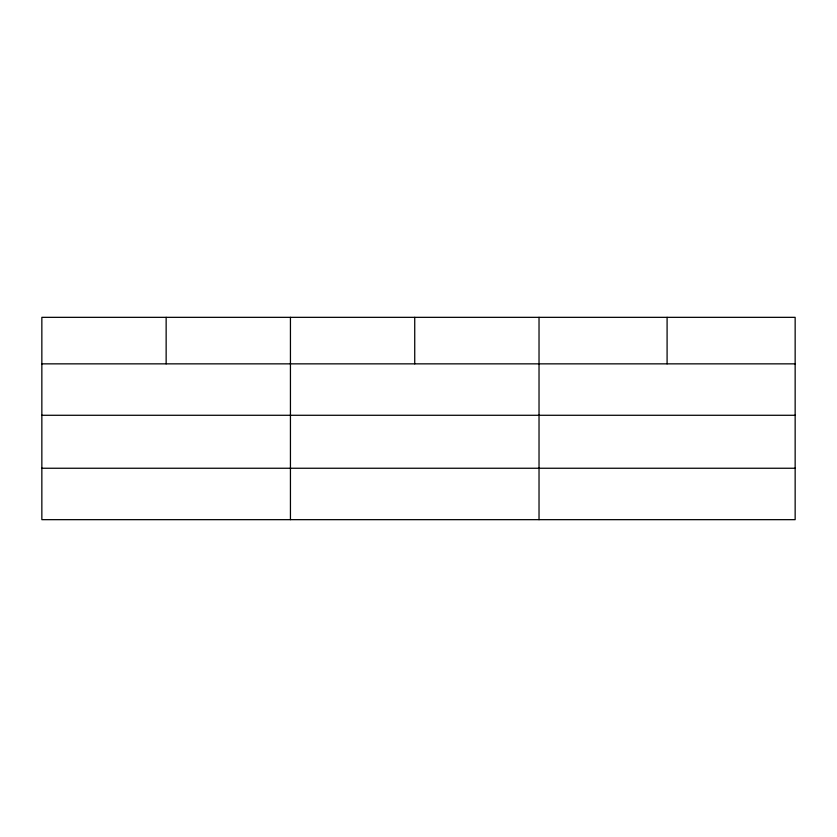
<?xml version="1.0" encoding="UTF-8"?>
<svg xmlns="http://www.w3.org/2000/svg" width="837" height="837" viewBox="0 0 837 837"><rect width="100%" height="100%" fill="white"/><g stroke="black" fill="none" stroke-linecap="round" stroke-linejoin="round"><path stroke-width="1.26" d="M795.15 415.278L795.15 317.338L41.85 317.338L41.85 519.662L795.15 519.662L795.15 415.278L41.85 415.278M41.85 363.854L795.15 363.854M41.85 468.249L795.15 468.249M667.089 317.338L667.089 363.854M539.028 317.338L539.028 519.662M414.733 317.338L414.733 363.854M290.439 317.338L290.439 519.662M166.144 317.338L166.144 363.854"/></g></svg>
